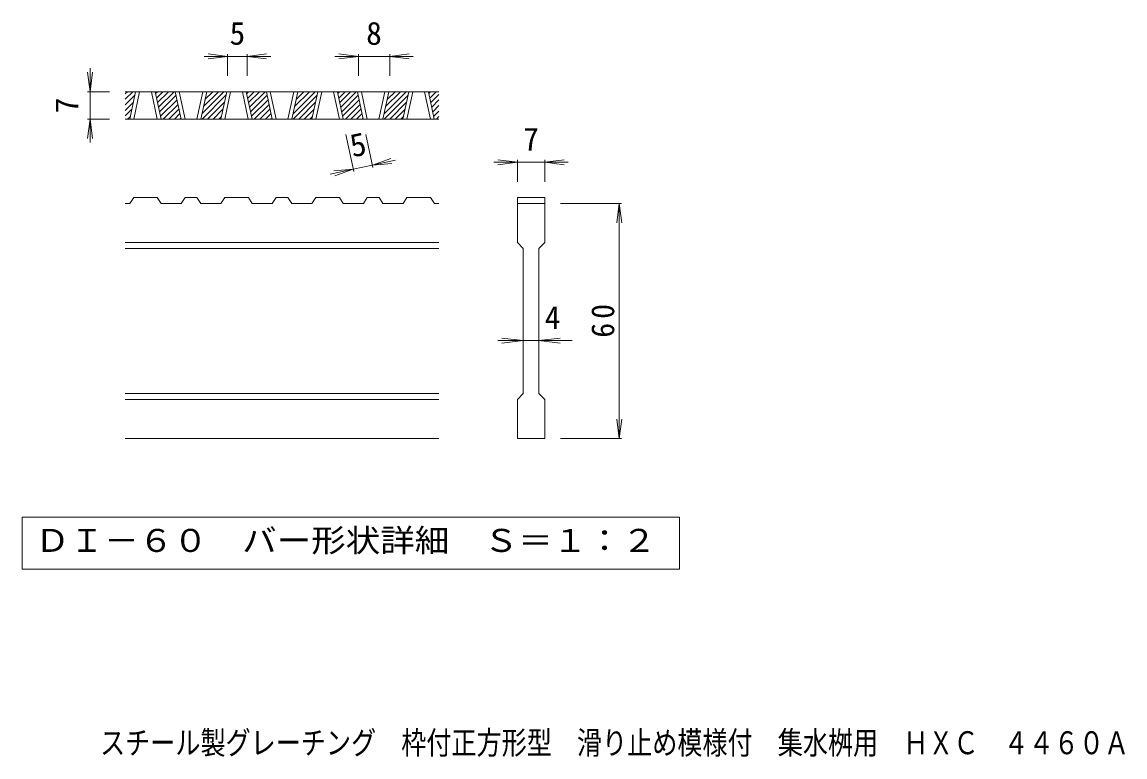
# Model space of a CAD drawing. Units: millimetres on the paper, enlarged 6 times, with parts at other scales. Extents: x -727 to 1035, y -821 to 2982.
# Drawn here: x -617 to 227, y -821 to -259 of the extents above; entities that cross this region are included whole.
import ezdxf
from ezdxf.enums import TextEntityAlignment as Align

# ---------------------------------------------------------------- set-up
doc = ezdxf.new("R2010")
doc.units = ezdxf.units.MM
doc.header["$LTSCALE"] = 6
doc.layers.add('D-0_通り芯', color=3, linetype='Continuous', lineweight=9)
doc.layers.add('D-4_寸法', color=7, linetype='Continuous', lineweight=9)
doc.layers.add('F-5_F-5ﾚｲﾔ', color=2, linetype='Continuous')
doc.styles.add('ＭＳ ゴシック', font='')
doc.styles.get('ＭＳ ゴシック').set_extended_font_data('MS Gothic')

msp = doc.modelspace()

# ---------------------------------------------------------------- linework, layer by layer
at = {"layer": 'D-0_通り芯'}
for p, q in [((-297.512, -312.306), (-537.512, -312.306)), ((-537.512, -313.891), (-535.927, -312.306)), ((-537.512, -318.133), (-531.685, -312.306)), ((-537.512, -322.376), (-530.158, -315.022)), ((-537.512, -326.619), (-531.313, -320.42)), ((-534.071, -333.306), (-529.577, -312.306)), ((-531.071, -333.306), (-526.577, -312.306)), ((-517.577, -312.306), (-513.083, -333.306)), ((-514.577, -312.306), (-510.083, -333.306)), ((-514.284, -313.673), (-512.917, -312.306)), ((-513.536, -317.168), (-508.675, -312.306)), ((-512.789, -320.663), (-504.432, -312.306)), ((-512.041, -324.158), (-500.189, -312.306)), ((-511.293, -327.652), (-498.657, -315.017)), ((-510.545, -331.147), (-497.909, -318.511)), ((-494.743, -333.306), (-499.237, -312.306)), ((-491.743, -333.306), (-496.237, -312.306)), ((-478.249, -312.306), (-482.743, -333.306)), ((-475.237, -312.306), (-479.731, -333.306)), ((-478.84, -329.14), (-462.006, -312.306)), ((-478.763, -333.306), (-460.479, -315.022)), ((-477.685, -323.743), (-466.248, -312.306)), ((-476.529, -318.345), (-470.491, -312.306)), ((-475.374, -312.947), (-474.733, -312.306)), ((-474.52, -333.306), (-461.634, -320.42)), ((-464.392, -333.306), (-459.898, -312.306)), ((-461.392, -333.306), (-456.898, -312.306)), ((-447.898, -312.306), (-443.404, -333.306)), ((-444.898, -312.306), (-440.404, -333.306)), ((-444.605, -313.673), (-443.238, -312.306)), ((-443.857, -317.168), (-438.995, -312.306)), ((-443.109, -320.663), (-434.753, -312.306)), ((-442.361, -324.158), (-430.51, -312.306)), ((-441.614, -327.652), (-428.978, -315.017)), ((-440.866, -331.147), (-428.23, -318.511)), ((-425.064, -333.306), (-429.558, -312.306)), ((-422.064, -333.306), (-426.558, -312.306)), ((-408.57, -312.306), (-413.064, -333.306)), ((-405.558, -312.306), (-410.052, -333.306)), ((-409.16, -329.14), (-392.326, -312.306)), ((-409.084, -333.306), (-390.8, -315.022)), ((-408.005, -323.743), (-396.569, -312.306)), ((-406.85, -318.345), (-400.812, -312.306)), ((-405.695, -312.947), (-405.054, -312.306)), ((-404.841, -333.306), (-391.955, -320.42)), ((-394.712, -333.306), (-390.218, -312.306)), ((-391.712, -333.306), (-387.218, -312.306)), ((-378.218, -312.306), (-373.724, -333.306)), ((-375.218, -312.306), (-370.724, -333.306)), ((-374.926, -313.673), (-373.559, -312.306)), ((-374.178, -317.168), (-369.316, -312.306)), ((-373.43, -320.663), (-365.073, -312.306)), ((-372.682, -324.158), (-360.831, -312.306)), ((-371.934, -327.652), (-359.299, -315.017)), ((-371.186, -331.147), (-358.551, -318.511)), ((-355.385, -333.306), (-359.879, -312.306)), ((-352.385, -333.306), (-356.879, -312.306)), ((-338.891, -312.306), (-343.385, -333.306)), ((-335.879, -312.306), (-340.373, -333.306)), ((-339.481, -329.14), (-322.647, -312.306)), ((-339.405, -333.306), (-321.12, -315.022)), ((-338.326, -323.743), (-326.89, -312.306)), ((-337.171, -318.345), (-331.132, -312.306)), ((-336.016, -312.947), (-335.375, -312.306)), ((-335.162, -333.306), (-322.275, -320.42)), ((-325.033, -333.306), (-320.539, -312.306)), ((-322.033, -333.306), (-317.539, -312.306)), ((-308.539, -312.306), (-304.045, -333.306)), ((-305.539, -312.306), (-301.045, -333.306)), ((-305.247, -313.673), (-303.879, -312.306)), ((-304.499, -317.168), (-299.637, -312.306)), ((-303.751, -320.663), (-297.512, -314.424)), ((-303.003, -324.158), (-297.512, -318.666)), ((-537.512, -330.861), (-532.468, -325.818)), ((-508.462, -333.306), (-497.161, -322.006)), ((-504.219, -333.306), (-496.414, -325.501)), ((-499.976, -333.306), (-495.666, -328.996)), ((-470.278, -333.306), (-462.789, -325.818)), ((-438.782, -333.306), (-427.482, -322.006)), ((-434.54, -333.306), (-426.734, -325.501)), ((-430.297, -333.306), (-425.986, -328.996)), ((-400.599, -333.306), (-393.11, -325.818)), ((-369.103, -333.306), (-357.803, -322.006)), ((-364.86, -333.306), (-357.055, -325.501)), ((-360.618, -333.306), (-356.307, -328.996)), ((-330.919, -333.306), (-323.43, -325.818)), ((-302.255, -327.652), (-297.512, -322.909)), ((-301.507, -331.147), (-297.512, -327.152)), ((-297.512, -333.306), (-537.512, -333.306)), ((-535.714, -333.306), (-533.623, -331.215)), ((-495.734, -333.306), (-494.918, -332.491)), ((-466.035, -333.306), (-463.944, -331.215)), ((-426.054, -333.306), (-425.239, -332.491)), ((-396.356, -333.306), (-394.265, -331.215)), ((-356.375, -333.306), (-355.559, -332.491)), ((-326.677, -333.306), (-324.586, -331.215)), ((-299.424, -333.306), (-297.512, -331.394)), ((-534.019, -397.806), (-531.019, -393.306)), ((-513.031, -393.306), (-531.019, -393.306)), ((-513.031, -393.306), (-510.031, -397.806)), ((-494.691, -397.806), (-491.691, -393.306)), ((-482.691, -393.306), (-491.691, -393.306)), ((-482.691, -393.306), (-479.679, -397.806)), ((-464.339, -397.806), (-461.339, -393.306)), ((-443.351, -393.306), (-461.339, -393.306)), ((-443.351, -393.306), (-440.351, -397.806)), ((-425.012, -397.806), (-422.012, -393.306)), ((-413.012, -393.306), (-422.012, -393.306)), ((-413.012, -393.306), (-410, -397.806)), ((-394.66, -397.806), (-391.66, -393.306)), ((-373.672, -393.306), (-391.66, -393.306)), ((-373.672, -393.306), (-370.672, -397.806)), ((-355.333, -397.806), (-352.333, -393.306)), ((-343.333, -393.306), (-352.333, -393.306)), ((-343.333, -393.306), (-340.321, -397.806)), ((-324.981, -397.806), (-321.981, -393.306)), ((-303.993, -393.306), (-321.981, -393.306)), ((-303.993, -393.306), (-300.993, -397.806)), ((-237.512, -393.306), (-237.512, -397.806)), ((-534.019, -397.806), (-537.512, -397.806)), ((-494.691, -397.806), (-510.031, -397.806)), ((-464.339, -397.806), (-479.679, -397.806)), ((-425.012, -397.806), (-440.351, -397.806)), ((-394.66, -397.806), (-410, -397.806)), ((-355.333, -397.806), (-370.672, -397.806)), ((-324.981, -397.806), (-340.321, -397.806)), ((-297.512, -397.806), (-300.993, -397.806)), ((-237.512, -397.806), (-216.512, -397.806)), ((-237.512, -427.806), (-237.512, -397.806)), ((-216.512, -397.806), (-216.512, -427.806)), ((-297.512, -427.806), (-537.512, -427.806)), ((-237.512, -427.806), (-233.012, -432.306)), ((-221.012, -432.306), (-216.512, -427.806)), ((-297.512, -432.306), (-537.512, -432.306)), ((-233.012, -543.306), (-233.012, -432.306)), ((-221.012, -432.306), (-221.012, -543.306)), ((-297.512, -543.306), (-537.512, -543.306)), ((-297.512, -547.806), (-537.512, -547.806)), ((-237.512, -547.806), (-233.012, -543.306)), ((-237.512, -577.806), (-237.512, -547.806)), ((-221.012, -543.306), (-216.512, -547.806)), ((-216.512, -547.806), (-216.512, -577.806)), ((-297.512, -577.806), (-537.512, -577.806)), ((-216.512, -577.806), (-237.512, -577.806))]:
    msp.add_line(p, q, dxfattribs=at)
msp.add_lwpolyline([(-237.512, -393.306), (-216.512, -393.306), (-216.512, -397.806)], dxfattribs=at)
at = {"layer": 'D-0_通り芯', "color": 7}
msp.add_lwpolyline([(-616.504, -637.806), (-616.504, -677.677), (-113.52, -677.677), (-113.52, -637.806)], close=True, dxfattribs=at)
at = {"layer": 'D-4_寸法'}
for p, q in [((-459.212, -285.306), (-477.212, -285.306)), ((-459.212, -285.306), (-474.084, -283.348)), ((-459.212, -285.306), (-474.084, -287.264)), ((-459.212, -283.506), (-459.212, -300.306)), ((-444.212, -285.306), (-459.212, -285.306)), ((-444.212, -285.306), (-429.341, -283.348)), ((-444.212, -283.506), (-444.212, -300.306)), ((-444.212, -285.306), (-429.341, -287.264)), ((-444.212, -285.306), (-426.212, -285.306)), ((-359.194, -285.306), (-377.194, -285.306)), ((-359.194, -285.306), (-374.065, -283.348)), ((-359.194, -285.306), (-374.065, -287.264)), ((-359.194, -283.506), (-359.194, -300.306)), ((-335.194, -285.306), (-359.194, -285.306)), ((-335.194, -285.306), (-320.322, -283.348)), ((-335.194, -283.506), (-335.194, -300.306)), ((-335.194, -285.306), (-320.322, -287.264)), ((-335.194, -285.306), (-317.194, -285.306)), ((-564.512, -312.306), (-564.512, -294.306)), ((-564.512, -312.306), (-566.47, -297.435)), ((-564.512, -312.306), (-562.554, -297.435)), ((-566.312, -312.306), (-549.512, -312.306)), ((-564.512, -312.306), (-564.512, -333.306)), ((-564.512, -333.306), (-566.47, -348.178)), ((-566.312, -333.306), (-549.512, -333.306)), ((-564.512, -333.306), (-562.554, -348.178)), ((-564.512, -333.306), (-564.512, -351.306)), ((-362.736, -373.408), (-368.806, -345.041)), ((-348.068, -370.27), (-353.466, -345.041)), ((-348.444, -368.509), (-363.112, -371.648)), ((-348.444, -368.509), (-334.312, -363.483)), ((-348.444, -368.509), (-330.843, -364.743)), ((-348.444, -368.509), (-333.492, -367.312)), ((-237.512, -366.306), (-255.512, -366.306)), ((-237.512, -366.306), (-252.384, -364.349)), ((-237.512, -366.306), (-252.384, -368.264)), ((-237.512, -364.506), (-237.512, -381.306)), ((-216.512, -366.306), (-237.512, -366.306)), ((-216.512, -366.306), (-201.64, -364.349)), ((-216.512, -364.506), (-216.512, -381.306)), ((-216.512, -366.306), (-201.64, -368.264)), ((-216.512, -366.306), (-198.512, -366.306)), ((-363.112, -371.648), (-380.714, -375.415)), ((-363.112, -371.648), (-378.064, -372.846)), ((-363.112, -371.648), (-377.245, -376.675)), ((-157.712, -397.806), (-204.512, -397.806)), ((-159.512, -397.806), (-161.47, -412.678)), ((-159.512, -397.806), (-157.554, -412.678)), ((-159.512, -577.806), (-159.512, -397.806)), ((-233.012, -502.806), (-252.512, -502.806)), ((-233.012, -502.806), (-249.384, -500.848)), ((-233.012, -502.806), (-249.384, -504.764)), ((-221.012, -502.806), (-233.012, -502.806)), ((-221.012, -502.806), (-204.64, -500.848)), ((-221.012, -502.806), (-204.64, -504.764)), ((-221.012, -502.806), (-195.512, -502.806)), ((-159.512, -577.806), (-161.47, -562.935)), ((-159.512, -577.806), (-157.554, -562.935)), ((-157.712, -577.806), (-204.512, -577.806))]:
    msp.add_line(p, q, dxfattribs=at)

# ---------------------------------------------------------------- texts
at = {"layer": 'D-0_通り芯', "color": 2, "style": 'ＭＳ ゴシック', "width": 1.1}
msp.add_text('ＤＩ－６０\u3000バー形状詳細\u3000Ｓ＝１：２', height=17.6, dxfattribs=at).set_placement((-606.512, -669.742), align=Align.BOTTOM_LEFT)
at = {"layer": 'D-4_寸法', "color": 2, "style": 'ＭＳ ゴシック'}
for s, p in [('5', (-457.712, -281.706)), ('8', (-353.194, -281.706)), ('7', (-233.012, -362.706)), ('4', (-216.512, -499.206))]:
    msp.add_text(s, height=17.6, dxfattribs=at).set_placement(p, align=Align.BOTTOM_LEFT)
for s, rotation, p in [('7', 90, (-568.112, -328.806)), ('5', 12.079, (-362.399, -367.814))]:
    msp.add_text(s, height=17.6, rotation=rotation, dxfattribs=at).set_placement(p, align=Align.BOTTOM_LEFT)
at = {"layer": 'D-4_寸法', "color": 2, "insert": (-163.112, -500.556), "char_height": 17.6, "attachment_point": 7, "rotation": 90, "style": 'ＭＳ ゴシック'}
msp.add_mtext('\\T1.27;\\W0.95;60', dxfattribs=at)
at = {"layer": 'F-5_F-5ﾚｲﾔ', "style": 'ＭＳ ゴシック', "width": 0.8}
msp.add_text('スチール製グレーチング\u3000枠付正方形型\u3000滑り止め模様付\u3000集水桝用\u3000ＨＸＣ\u3000４４６０Ａ', height=17.6, dxfattribs=at).set_placement((-556.807, -824.557), align=Align.BOTTOM_LEFT)

doc.saveas('drawing.dxf')
